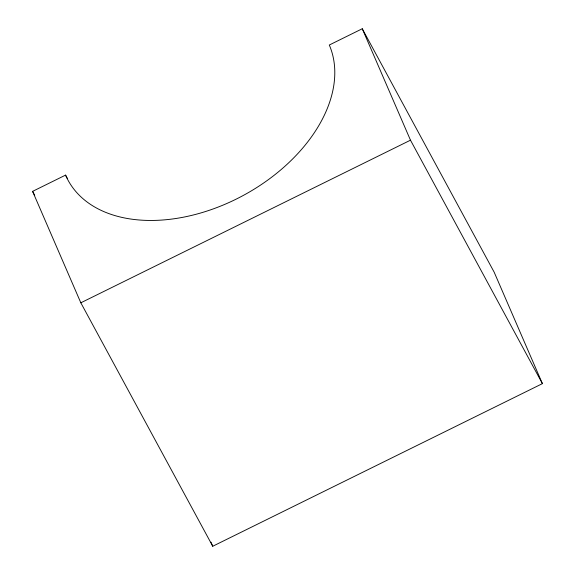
<?xml version="1.0" encoding="UTF-8"?>
<svg xmlns="http://www.w3.org/2000/svg" width="575" height="575" viewBox="0 0 575 575"><rect width="100%" height="100%" fill="white"/><g stroke="black" fill="none" stroke-linecap="round" stroke-linejoin="round"><path stroke-width="0.86" d="M32.595 191.367L65.564 175.109A147.178 96.923 -28.5 0 0 236.009 199.209A147.178 96.923 -28.5 0 0 329.295 45.015L362.264 28.75L494.177 272.198L542.405 383.633L212.736 546.25L80.823 302.802L32.595 191.367L34.73 195.306M80.823 302.802L410.485 140.185L362.264 28.75M410.485 140.185L542.405 383.633M65.564 175.109L67.275 178.257M210.967 542.153L212.736 546.25"/></g></svg>
